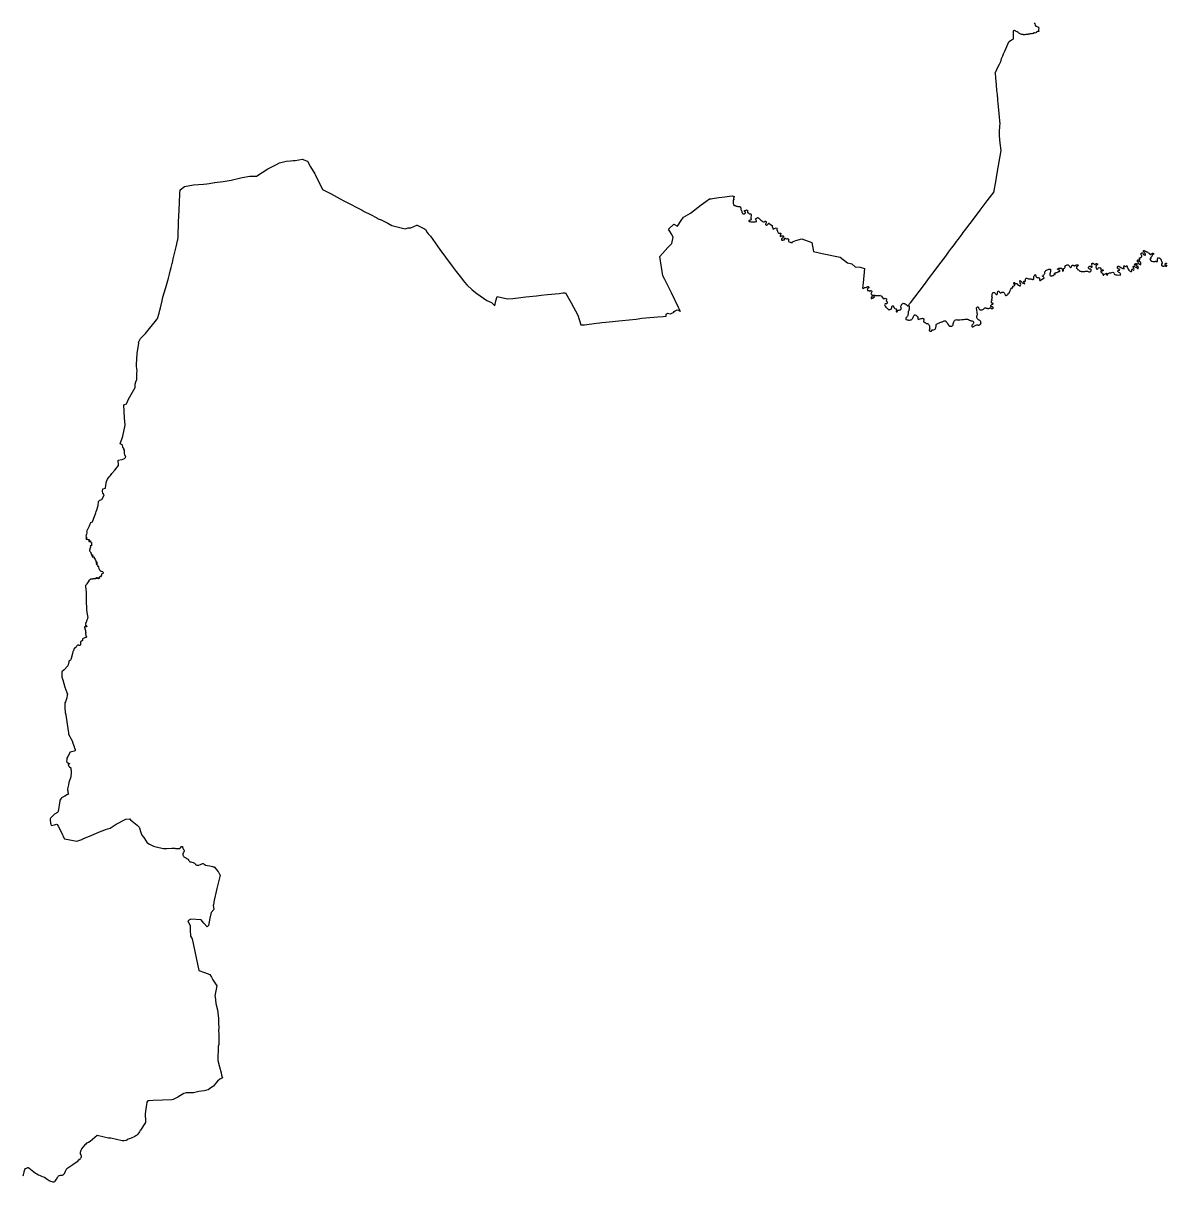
# Model space of a CAD drawing. Extents: x 293476 to 779698, y 145469 to 460400.
# Drawn here: x 613951 to 631904, y 314382 to 332576 of the extents above; entities that cross this region are included whole.
import ezdxf

# ---------------------------------------------------------------- set-up
doc = ezdxf.new("R2010")
doc.units = 0
doc.layers.add('Level 25', color=7, linetype='Continuous')

msp = doc.modelspace()

# ---------------------------------------------------------------- linework, layer by layer
at = {"layer": 'Level 25'}
for points in [[(629820, 332583), (629833, 332564), (629839, 332545), (629850, 332531), (629865, 332524), (629878, 332521), (629888, 332512), (629893, 332496), (629892, 332478), (629891, 332462), (629894, 332445), (629884, 332447), (629873, 332445), (629858, 332438), (629856, 332428), (629850, 332426), (629836, 332418), (629827, 332422), (629818, 332423), (629808, 332412), (629804, 332410), (629791, 332412), (629777, 332410), (629765, 332411), (629757, 332407), (629751, 332403), (629739, 332405), (629729, 332405), (629721, 332400), (629710, 332397), (629703, 332398), (629688, 332396), (629675, 332395), (629670, 332394), (629663, 332394), (629657, 332395), (629651, 332396), (629639, 332398), (629629, 332399), (629612, 332402), (629603, 332406), (629601, 332406), (629594, 332414), (629588, 332417), (629578, 332424), (629569, 332431), (629554, 332440), (629530, 332452), (629512, 332460), (629500, 332457), (629495, 332456), (629491, 332455), (629491, 332448), (629491, 332442), (629491, 332416), (629490, 332389), (629490, 332358), (629490, 332327), (629462, 332306), (629433, 332286), (629427, 332281), (629421, 332277), (629421, 332277), (629420, 332276), (629388, 332205), (629356, 332133), (629347, 332112), (629337, 332091), (629330, 332075), (629323, 332059), (629313, 332037), (629303, 332015), (629296, 331969), (629272, 331929), (629247, 331878), (629213, 331809), (629207, 331797), (629208, 331794), (629216, 331711), (629226, 331613), (629225, 331610), (629230, 331518), (629234, 331486), (629239, 331455), (629241, 331442), (629242, 331429), (629244, 331416), (629245, 331403), (629245, 331402), (629245, 331402), (629248, 331362), (629252, 331322), (629267, 331156), (629282, 330989), (629280, 330969), (629277, 330948), (629274, 330878), (629271, 330808), (629284, 330692), (629297, 330576), (629267, 330399), (629237, 330222), (629214, 330085), (629191, 329949), (629190, 329940), (629190, 329930), (629078, 329784), (628969, 329641), (628847, 329477), (628724, 329313), (628704, 329287), (628685, 329261), (628655, 329221), (628625, 329181), (628600, 329149), (628576, 329117), (628549, 329080), (628521, 329042), (628474, 328979), (628428, 328916), (628358, 328824), (628289, 328733), (628232, 328657), (628176, 328582), (628094, 328473), (628012, 328364), (627945, 328275), (627877, 328185), (627868, 328173), (627860, 328161), (627854, 328153), (627849, 328146), (627846, 328142)], [(616413, 329961), (616486, 330010), (616623, 330038), (616782, 330046), (616835, 330054), (616870, 330060), (616955, 330073), (616960, 330074), (617089, 330092), (617218, 330111), (617391, 330152), (617507, 330172), (617614, 330174), (617791, 330287), (617927, 330358), (617974, 330383), (618079, 330408), (618150, 330416), (618192, 330419), (618206, 330419), (618221, 330418), (618338, 330442), (618358, 330429), (618412, 330408), (618463, 330322), (618530, 330208), (618535, 330200), (618533, 330199), (618650, 329966), (618786, 329896), (618927, 329818), (618983, 329788), (619102, 329729), (619176, 329688), (619274, 329637), (619305, 329620), (619403, 329569), (619501, 329517), (619502, 329516), (619503, 329515), (619526, 329505), (619554, 329493), (619558, 329493), (619666, 329441), (619675, 329436), (619739, 329401), (619845, 329374), (619949, 329345), (619996, 329360), (620034, 329360), (620038, 329362), (620132, 329406), (620134, 329402), (620251, 329349), (620267, 329337), (620295, 329291), (620309, 329268), (620346, 329230), (620490, 329023), (620581, 328902), (620687, 328762), (620750, 328679), (620813, 328597), (620881, 328507), (620918, 328469), (620997, 328390), (621072, 328333), (621228, 328221), (621302, 328188), (621354, 328138), (621373, 328216), (621373, 328218), (621393, 328285), (621552, 328245), (621639, 328254), (621720, 328263), (621844, 328277), (622010, 328295), (622085, 328304), (622182, 328313), (622366, 328332), (622428, 328339), (622463, 328342), (622554, 328187), (622556, 328184), (622659, 327989), (622703, 327840), (622764, 327840), (622952, 327867), (623003, 327873), (623036, 327876), (623097, 327883), (623353, 327909), (623462, 327920), (623575, 327930), (623662, 327942), (623912, 327964), (623998, 327972), (624039, 327976), (624047, 327977), (624047, 327995), (624047, 328005), (624057, 328014), (624066, 328023), (624089, 328018), (624113, 328014), (624134, 328020), (624158, 328034), (624172, 328046), (624187, 328057), (624205, 328071), (624220, 328074), (624238, 328069), (624251, 328061), (624265, 328054), (624272, 328049), (624241, 328112), (624128, 328339), (624087, 328423), (624023, 328552), (623992, 328610), (623945, 328914), (624069, 329051), (624135, 329115), (624155, 329218), (624122, 329271), (624081, 329342), (624164, 329418), (624222, 329388), (624282, 329476), (624318, 329528), (624425, 329594), (624597, 329721), (624669, 329775), (624724, 329815), (624749, 329819), (624773, 329822), (624870, 329836), (624967, 329850), (625038, 329859), (625084, 329867), (625087, 329867), (625098, 329860), (625110, 329853), (625112, 329848), (625114, 329844), (625109, 329836), (625103, 329829), (625103, 329824), (625102, 329820), (625104, 329816), (625107, 329812), (625107, 329807), (625107, 329802), (625103, 329799), (625099, 329796), (625098, 329786), (625097, 329777), (625098, 329761), (625099, 329746), (625100, 329734), (625101, 329723), (625106, 329720), (625111, 329717), (625119, 329714), (625127, 329712), (625135, 329706), (625143, 329701), (625151, 329701), (625159, 329701), (625170, 329698), (625181, 329695), (625190, 329697), (625199, 329698), (625205, 329693), (625211, 329688), (625214, 329681), (625217, 329674), (625217, 329661), (625216, 329648), (625221, 329640), (625225, 329633), (625233, 329610), (625241, 329587), (625247, 329584), (625253, 329581), (625264, 329582), (625275, 329583), (625281, 329588), (625288, 329593), (625289, 329600), (625289, 329606), (625281, 329612), (625273, 329619), (625274, 329626), (625275, 329633), (625283, 329634), (625292, 329634), (625300, 329640), (625308, 329645), (625314, 329642), (625321, 329639), (625320, 329622), (625320, 329606), (625324, 329603), (625328, 329600), (625332, 329599), (625337, 329598), (625342, 329591), (625346, 329584), (625351, 329582), (625355, 329581), (625363, 329583), (625371, 329586), (625375, 329579), (625380, 329572), (625377, 329550), (625374, 329528), (625376, 329513), (625377, 329499), (625377, 329491), (625376, 329483), (625371, 329482), (625366, 329480), (625359, 329480), (625351, 329479), (625347, 329475), (625344, 329471), (625345, 329467), (625347, 329463), (625360, 329461), (625374, 329459), (625394, 329457), (625413, 329455), (625427, 329457), (625441, 329459), (625452, 329460), (625463, 329461), (625464, 329467), (625464, 329473), (625457, 329482), (625450, 329491), (625449, 329498), (625449, 329505), (625460, 329510), (625471, 329515), (625476, 329520), (625480, 329524), (625487, 329520), (625495, 329517), (625513, 329499), (625532, 329481), (625545, 329471), (625557, 329460), (625573, 329458), (625589, 329455), (625594, 329461), (625599, 329467), (625603, 329468), (625607, 329468), (625612, 329461), (625617, 329454), (625615, 329448), (625614, 329441), (625608, 329431), (625602, 329422), (625604, 329415), (625607, 329408), (625614, 329406), (625622, 329405), (625631, 329409), (625640, 329414), (625645, 329423), (625650, 329432), (625654, 329433), (625658, 329435), (625684, 329417), (625709, 329400), (625710, 329388), (625710, 329377), (625714, 329369), (625718, 329362), (625722, 329353), (625725, 329343), (625748, 329353), (625771, 329362), (625780, 329355), (625788, 329349), (625784, 329338), (625780, 329328), (625782, 329325), (625785, 329322), (625789, 329318), (625793, 329314), (625794, 329305), (625796, 329295), (625802, 329286), (625808, 329277), (625816, 329277), (625825, 329277), (625835, 329278), (625845, 329279), (625846, 329274), (625847, 329270), (625841, 329256), (625835, 329243), (625836, 329235), (625837, 329228), (625848, 329232), (625858, 329236), (625865, 329238), (625871, 329239), (625880, 329234), (625889, 329230), (625888, 329223), (625886, 329217), (625879, 329209), (625872, 329202), (625863, 329195), (625854, 329188), (625854, 329183), (625854, 329178), (625858, 329174), (625862, 329169), (625866, 329168), (625871, 329167), (625877, 329171), (625883, 329175), (625886, 329175), (625889, 329175), (625893, 329173), (625897, 329172), (625900, 329174), (625903, 329177), (625904, 329180), (625906, 329183), (625902, 329189), (625899, 329195), (625901, 329197), (625904, 329200), (625909, 329199), (625915, 329198), (625924, 329194), (625934, 329189), (625942, 329192), (625951, 329195), (625958, 329189), (625965, 329183), (625967, 329179), (625969, 329175), (625966, 329162), (625963, 329149), (625970, 329145), (625976, 329142), (625990, 329138), (626003, 329134), (626016, 329133), (626029, 329132), (626028, 329141), (626081, 329163), (626175, 329187), (626333, 329132), (626357, 328988), (626493, 328961), (626778, 328901), (626893, 328814), (626960, 328797), (627011, 328752), (627088, 328746), (627159, 328723), (627137, 328498), (627128, 328416), (627137, 328409), (627148, 328416), (627158, 328423), (627175, 328427), (627192, 328431), (627199, 328434), (627207, 328438), (627211, 328439), (627215, 328440), (627220, 328435), (627225, 328429), (627225, 328424), (627224, 328419), (627213, 328408), (627202, 328398), (627204, 328389), (627206, 328380), (627212, 328379), (627218, 328377), (627221, 328377), (627224, 328378), (627230, 328375), (627235, 328372), (627240, 328370), (627245, 328368), (627255, 328373), (627265, 328377), (627269, 328372), (627273, 328367), (627266, 328347), (627259, 328326), (627267, 328321), (627276, 328316), (627276, 328305), (627277, 328294), (627275, 328285), (627273, 328276), (627268, 328272), (627262, 328268), (627263, 328260), (627263, 328252), (627269, 328252), (627275, 328252), (627294, 328265), (627313, 328278), (627311, 328282), (627308, 328287), (627303, 328290), (627297, 328293), (627298, 328299), (627300, 328305), (627307, 328305), (627314, 328306), (627321, 328304), (627328, 328302), (627347, 328301), (627367, 328299), (627379, 328299), (627390, 328300), (627399, 328302), (627408, 328303), (627416, 328297), (627424, 328291), (627437, 328271), (627451, 328252), (627456, 328250), (627462, 328248), (627472, 328253), (627481, 328259), (627492, 328252), (627502, 328245), (627502, 328232), (627501, 328218), (627509, 328207), (627517, 328197), (627515, 328187), (627513, 328178), (627508, 328174), (627503, 328170), (627493, 328169), (627483, 328168), (627479, 328161), (627474, 328154), (627483, 328134), (627491, 328114), (627498, 328109), (627504, 328104), (627513, 328101), (627522, 328097), (627526, 328089), (627530, 328080), (627534, 328080), (627539, 328079), (627550, 328080), (627562, 328080), (627569, 328083), (627577, 328085), (627581, 328097), (627586, 328108), (627585, 328117), (627585, 328126), (627589, 328129), (627593, 328133), (627598, 328135), (627603, 328137), (627608, 328135), (627612, 328132), (627615, 328123), (627617, 328115), (627620, 328109), (627624, 328104), (627634, 328097), (627644, 328091), (627653, 328088), (627662, 328085), (627662, 328080), (627662, 328076), (627659, 328065), (627656, 328054), (627658, 328047), (627659, 328041), (627666, 328041), (627673, 328041), (627676, 328052), (627679, 328063), (627691, 328067), (627703, 328071), (627713, 328073), (627724, 328075), (627731, 328083), (627738, 328091), (627733, 328106), (627729, 328120), (627731, 328133), (627733, 328145), (627739, 328154), (627745, 328163), (627755, 328170), (627765, 328177), (627776, 328176), (627786, 328175), (627799, 328167), (627812, 328159), (627821, 328148), (627831, 328138), (627837, 328139), (627843, 328140), (627844, 328141), (627846, 328142)], [(614954, 324586), (614953, 324600), (614971, 324639), (614990, 324683), (615007, 324726), (615011, 324732), (615015, 324734), (615040, 324744), (615091, 324889), (615099, 324910), (615107, 324932), (615126, 325002), (615133, 325064), (615155, 325086), (615186, 325097), (615214, 325142), (615221, 325172), (615199, 325197), (615195, 325229), (615202, 325263), (615244, 325274), (615249, 325323), (615257, 325379), (615277, 325416), (615299, 325454), (615320, 325473), (615341, 325502), (615388, 325558), (615449, 325630), (615445, 325635), (615444, 325713), (615498, 325724), (615506, 325724), (615543, 325739), (615563, 325763), (615548, 325796), (615543, 325823), (615543, 325869), (615530, 325887), (615531, 325899), (615517, 325917), (615511, 325947), (615494, 325961), (615472, 325973), (615515, 326093), (615550, 326266), (615543, 326380), (615531, 326581), (615572, 326597), (615578, 326608), (615607, 326673), (615709, 326857), (615709, 326905), (615722, 326943), (615734, 326982), (615735, 327021), (615737, 327074), (615740, 327128), (615737, 327137), (615734, 327146), (615732, 327192), (615730, 327238), (615734, 327283), (615737, 327328), (615740, 327362), (615743, 327395), (615769, 327544), (615767, 327548), (615760, 327562), (615759, 327564), (615793, 327624), (615869, 327705), (616046, 327917), (616048, 327920), (616049, 327922), (616049, 327923), (616050, 327925), (616051, 327926), (616058, 327939), (616086, 328024), (616095, 328069), (616107, 328108), (616132, 328218), (616138, 328250), (616161, 328326), (616188, 328425), (616209, 328498), (616230, 328571), (616247, 328636), (616263, 328701), (616273, 328741), (616284, 328782), (616288, 328800), (616293, 328819), (616308, 328878), (616323, 328938), (616339, 329000), (616354, 329062), (616365, 329113), (616376, 329164), (616377, 329168), (616378, 329172), (616379, 329177), (616381, 329182), (616382, 329213), (616383, 329244), (616384, 329273), (616385, 329301), (616386, 329327), (616388, 329352), (616392, 329464), (616395, 329539), (616404, 329753), (616411, 329899), (616413, 329961)], [(627846, 328142), (627853, 328138), (627856, 328136), (627858, 328135), (627859, 328133), (627860, 328131), (627860, 328128), (627861, 328126), (627861, 328122), (627861, 328118), (627860, 328114), (627860, 328109), (627860, 328102), (627859, 328095), (627859, 328090), (627859, 328085), (627858, 328082), (627858, 328079), (627857, 328076), (627857, 328073), (627856, 328070), (627855, 328066), (627854, 328063), (627853, 328059), (627850, 328056), (627848, 328053), (627846, 328049), (627845, 328046), (627844, 328044), (627843, 328042), (627842, 328040), (627842, 328038), (627843, 328035), (627843, 328032), (627843, 328027), (627844, 328021), (627845, 328018), (627845, 328015), (627844, 328008), (627841, 327998), (627837, 327985), (627834, 327977), (627829, 327970), (627822, 327961), (627814, 327952), (627809, 327945), (627807, 327940), (627807, 327934), (627809, 327927), (627814, 327923), (627826, 327919), (627837, 327917), (627847, 327914), (627866, 327913), (627879, 327915), (627889, 327918), (627899, 327924), (627907, 327931), (627913, 327938), (627918, 327946), (627924, 327957), (627928, 327968), (627932, 327979), (627936, 327987), (627939, 327993), (627942, 327996), (627947, 327997), (627953, 327995), (627962, 327990), (627973, 327982), (627983, 327975), (627993, 327967), (627996, 327963), (627997, 327951), (627997, 327939), (627997, 327933), (627999, 327929), (628004, 327925), (628008, 327925), (628017, 327927), (628032, 327933), (628049, 327938), (628062, 327941), (628069, 327942), (628079, 327940), (628085, 327936), (628090, 327931), (628091, 327922), (628090, 327908), (628087, 327897), (628086, 327892), (628087, 327888), (628089, 327884), (628095, 327881), (628103, 327878), (628110, 327876), (628117, 327871), (628123, 327865), (628128, 327861), (628132, 327858), (628141, 327859), (628148, 327859), (628154, 327857), (628159, 327853), (628163, 327849), (628169, 327839), (628176, 327830), (628178, 327825), (628179, 327818), (628179, 327808), (628179, 327796), (628180, 327784), (628182, 327775), (628182, 327774), (628182, 327774), (628180, 327767), (628178, 327760), (628175, 327757), (628173, 327754), (628174, 327752), (628176, 327749), (628181, 327743), (628186, 327737), (628192, 327738), (628198, 327739), (628206, 327741), (628215, 327744), (628215, 327751), (628215, 327758), (628218, 327758), (628221, 327758), (628233, 327759), (628244, 327762), (628257, 327766), (628266, 327772), (628272, 327780), (628276, 327791), (628279, 327803), (628281, 327812), (628283, 327825), (628284, 327838), (628286, 327845), (628289, 327851), (628297, 327856), (628320, 327866), (628334, 327872), (628340, 327874), (628343, 327875), (628358, 327879), (628373, 327884), (628382, 327887), (628386, 327890), (628397, 327897), (628408, 327902), (628417, 327903), (628427, 327902), (628432, 327900), (628438, 327894), (628443, 327887), (628454, 327871), (628466, 327851), (628481, 327831), (628493, 327820), (628501, 327817), (628511, 327817), (628524, 327818), (628532, 327819), (628537, 327824), (628544, 327831), (628549, 327841), (628552, 327853), (628555, 327869), (628559, 327887), (628565, 327898), (628571, 327906), (628579, 327913), (628591, 327919), (628596, 327920), (628600, 327921), (628612, 327919), (628630, 327917), (628644, 327915), (628656, 327917), (628685, 327922), (628710, 327923), (628732, 327926), (628761, 327927), (628774, 327926), (628791, 327921), (628805, 327914), (628817, 327908), (628825, 327905), (628832, 327903), (628841, 327902), (628850, 327900), (628860, 327896), (628866, 327891), (628868, 327887), (628870, 327878), (628869, 327870), (628867, 327863), (628864, 327857), (628860, 327851), (628851, 327841), (628843, 327828), (628842, 327822), (628844, 327815), (628851, 327809), (628855, 327807), (628859, 327809), (628863, 327810), (628870, 327813), (628879, 327819), (628887, 327824), (628894, 327828), (628906, 327834), (628920, 327837), (628930, 327837), (628940, 327835), (628949, 327833), (628955, 327834), (628961, 327837), (628968, 327841), (628974, 327846), (628979, 327852), (628988, 327866), (628987, 327870), (628987, 327882), (628985, 327888), (628979, 327896), (628973, 327903), (628968, 327907), (628948, 327919), (628929, 327937), (628924, 327947), (628922, 327958), (628923, 327964), (628924, 327977), (628928, 327989), (628931, 327999), (628931, 328008), (628929, 328023), (628925, 328045), (628922, 328065), (628920, 328075), (628919, 328098), (628919, 328108), (628923, 328114), (628928, 328119), (628933, 328120), (628937, 328120), (628941, 328117), (628946, 328112), (628950, 328106), (628955, 328095), (628961, 328086), (628965, 328081), (628971, 328077), (628981, 328074), (628989, 328073), (628996, 328073), (629006, 328075), (629016, 328080), (629027, 328086), (629035, 328093), (629043, 328100), (629049, 328104), (629057, 328104), (629064, 328105), (629071, 328103), (629076, 328102), (629083, 328099), (629089, 328097), (629096, 328096), (629104, 328095), (629111, 328097), (629119, 328101), (629125, 328104), (629130, 328105), (629135, 328105), (629140, 328102), (629144, 328100), (629149, 328097), (629155, 328093), (629161, 328092), (629165, 328093), (629170, 328095), (629174, 328097), (629177, 328101), (629178, 328105), (629178, 328108), (629178, 328114), (629176, 328117), (629172, 328119), (629166, 328121), (629159, 328121), (629154, 328121), (629149, 328123), (629143, 328127), (629141, 328130), (629141, 328137), (629142, 328144), (629145, 328149), (629150, 328155), (629157, 328159), (629165, 328162), (629170, 328163), (629174, 328166), (629177, 328169), (629178, 328170), (629178, 328172), (629177, 328175), (629174, 328176), (629170, 328177), (629164, 328179), (629159, 328181), (629155, 328183), (629153, 328187), (629152, 328191), (629150, 328196), (629150, 328203), (629151, 328209), (629154, 328214), (629159, 328221), (629160, 328224), (629160, 328227), (629160, 328230), (629159, 328233), (629158, 328236), (629157, 328239), (629158, 328245), (629161, 328252), (629165, 328262), (629166, 328267), (629166, 328269), (629164, 328274), (629160, 328280), (629159, 328284), (629159, 328291), (629160, 328301), (629161, 328312), (629163, 328320), (629166, 328329), (629170, 328338), (629172, 328343), (629176, 328346), (629181, 328349), (629185, 328349), (629190, 328349), (629197, 328346), (629202, 328342), (629208, 328335), (629214, 328328), (629218, 328323), (629223, 328318), (629228, 328315), (629233, 328313), (629236, 328313), (629240, 328317), (629243, 328321), (629245, 328328), (629245, 328337), (629247, 328346), (629249, 328355), (629253, 328364), (629256, 328368), (629259, 328370), (629264, 328370), (629269, 328367), (629274, 328362), (629279, 328353), (629283, 328346), (629287, 328342), (629293, 328340), (629297, 328340), (629303, 328344), (629312, 328351), (629320, 328354), (629330, 328354), (629339, 328352), (629346, 328347), (629353, 328340), (629362, 328320), (629372, 328299), (629377, 328298), (629383, 328296), (629398, 328309), (629413, 328322), (629415, 328329), (629417, 328336), (629426, 328339), (629434, 328342), (629441, 328361), (629447, 328380), (629456, 328398), (629465, 328417), (629467, 328419), (629469, 328421), (629477, 328422), (629485, 328422), (629485, 328433), (629485, 328444), (629501, 328452), (629518, 328460), (629517, 328470), (629516, 328479), (629509, 328479), (629503, 328478), (629501, 328482), (629500, 328487), (629501, 328494), (629503, 328501), (629509, 328502), (629515, 328503), (629519, 328496), (629523, 328489), (629530, 328488), (629537, 328487), (629547, 328489), (629557, 328490), (629560, 328480), (629562, 328469), (629566, 328467), (629570, 328464), (629577, 328464), (629583, 328465), (629588, 328459), (629594, 328453), (629598, 328452), (629602, 328451), (629605, 328452), (629608, 328452), (629610, 328461), (629613, 328470), (629604, 328499), (629595, 328528), (629597, 328532), (629599, 328536), (629608, 328528), (629618, 328520), (629627, 328510), (629635, 328500), (629641, 328496), (629647, 328492), (629660, 328489), (629673, 328485), (629669, 328495), (629664, 328506), (629662, 328512), (629660, 328516), (629660, 328521), (629661, 328524), (629665, 328525), (629672, 328525), (629679, 328525), (629683, 328527), (629687, 328530), (629688, 328533), (629688, 328538), (629686, 328542), (629685, 328548), (629685, 328554), (629687, 328558), (629691, 328566), (629696, 328571), (629700, 328573), (629705, 328572), (629715, 328569), (629723, 328565), (629731, 328562), (629737, 328560), (629741, 328560), (629755, 328560), (629771, 328560), (629779, 328558), (629788, 328555), (629795, 328552), (629804, 328551), (629816, 328556), (629818, 328562), (629818, 328567), (629816, 328572), (629815, 328588), (629816, 328599), (629820, 328606), (629825, 328616), (629832, 328624), (629836, 328627), (629838, 328627), (629841, 328625), (629843, 328621), (629846, 328616), (629846, 328607), (629848, 328598), (629851, 328593), (629856, 328589), (629864, 328584), (629870, 328580), (629886, 328581), (629894, 328579), (629901, 328577), (629905, 328573), (629908, 328569), (629907, 328565), (629907, 328560), (629906, 328548), (629910, 328535), (629914, 328535), (629918, 328535), (629922, 328537), (629931, 328546), (629951, 328560), (629959, 328563), (629968, 328564), (629973, 328566), (629975, 328571), (629978, 328573), (629978, 328578), (629974, 328584), (629967, 328591), (629958, 328597), (629952, 328601), (629953, 328607), (629956, 328611), (629961, 328616), (629969, 328622), (629974, 328626), (629980, 328631), (629986, 328639), (629989, 328644), (629989, 328649), (629988, 328655), (629987, 328664), (629988, 328671), (629993, 328677), (629999, 328683), (630007, 328690), (630017, 328697), (630027, 328702), (630040, 328707), (630052, 328711), (630066, 328714), (630073, 328714), (630078, 328711), (630080, 328707), (630080, 328703), (630079, 328695), (630077, 328681), (630074, 328658), (630072, 328649), (630070, 328637), (630067, 328625), (630068, 328619), (630072, 328614), (630076, 328609), (630082, 328607), (630090, 328605), (630099, 328606), (630106, 328609), (630114, 328612), (630123, 328616), (630130, 328622), (630146, 328628), (630151, 328630), (630151, 328632), (630151, 328635), (630150, 328638), (630146, 328641), (630143, 328644), (630141, 328648), (630144, 328650), (630150, 328655), (630157, 328658), (630166, 328660), (630177, 328662), (630186, 328664), (630193, 328667), (630198, 328671), (630203, 328674), (630209, 328676), (630215, 328676), (630219, 328677), (630225, 328681), (630226, 328685), (630225, 328690), (630223, 328693), (630219, 328696), (630214, 328698), (630204, 328703), (630192, 328707), (630187, 328711), (630187, 328716), (630190, 328720), (630196, 328721), (630202, 328725), (630207, 328727), (630215, 328728), (630225, 328731), (630234, 328731), (630240, 328729), (630249, 328727), (630255, 328724), (630262, 328717), (630263, 328709), (630266, 328700), (630267, 328686), (630271, 328683), (630275, 328684), (630278, 328687), (630281, 328693), (630283, 328702), (630284, 328710), (630284, 328715), (630290, 328724), (630297, 328727), (630304, 328733), (630306, 328739), (630305, 328748), (630306, 328757), (630310, 328763), (630315, 328769), (630320, 328772), (630331, 328776), (630338, 328781), (630343, 328782), (630349, 328783), (630358, 328781), (630363, 328776), (630371, 328763), (630377, 328755), (630381, 328751), (630383, 328747), (630386, 328744), (630388, 328743), (630393, 328740), (630400, 328740), (630409, 328749), (630415, 328769), (630419, 328773), (630424, 328776), (630428, 328778), (630431, 328778), (630431, 328778), (630436, 328775), (630441, 328772), (630447, 328769), (630451, 328767), (630452, 328767), (630457, 328767), (630460, 328767), (630461, 328768), (630466, 328770), (630470, 328772), (630474, 328774), (630482, 328779), (630489, 328783), (630498, 328783), (630504, 328783), (630510, 328781), (630513, 328777), (630514, 328775), (630515, 328771), (630513, 328769), (630509, 328765), (630506, 328763), (630497, 328757), (630491, 328754), (630488, 328751), (630486, 328749), (630485, 328747), (630484, 328744), (630484, 328738), (630486, 328731), (630487, 328730), (630493, 328722), (630495, 328720), (630504, 328711), (630504, 328710), (630509, 328707), (630516, 328702), (630521, 328699), (630523, 328698), (630527, 328694), (630533, 328688), (630539, 328682), (630545, 328680), (630545, 328680), (630552, 328680), (630553, 328680), (630558, 328679), (630564, 328678), (630566, 328678), (630574, 328677), (630582, 328675), (630595, 328675), (630605, 328675), (630611, 328677), (630617, 328678), (630618, 328678), (630629, 328680), (630643, 328682), (630657, 328682), (630682, 328672), (630694, 328672), (630709, 328680), (630716, 328690), (630716, 328707), (630709, 328712), (630693, 328713), (630676, 328730), (630673, 328743), (630678, 328751), (630686, 328757), (630691, 328760), (630695, 328762), (630698, 328762), (630701, 328762), (630705, 328762), (630707, 328760), (630709, 328757), (630712, 328750), (630716, 328747), (630721, 328744), (630725, 328743), (630732, 328745), (630731, 328751), (630725, 328762), (630726, 328767), (630730, 328778), (630726, 328793), (630729, 328801), (630736, 328806), (630743, 328807), (630748, 328805), (630765, 328790), (630776, 328785), (630781, 328787), (630784, 328793), (630788, 328800), (630794, 328803), (630798, 328804), (630805, 328802), (630813, 328798), (630816, 328795), (630818, 328790), (630817, 328786), (630810, 328778), (630800, 328776), (630796, 328771), (630790, 328747), (630794, 328732), (630800, 328721), (630803, 328717), (630810, 328710), (630817, 328711), (630824, 328717), (630828, 328730), (630839, 328737), (630854, 328736), (630865, 328732), (630870, 328727), (630867, 328715), (630867, 328705), (630870, 328700), (630880, 328697), (630887, 328700), (630894, 328705), (630903, 328704), (630904, 328697), (630904, 328692), (630901, 328687), (630892, 328682), (630872, 328681), (630869, 328679), (630868, 328673), (630871, 328667), (630879, 328659), (630885, 328654), (630898, 328647), (630902, 328638), (630901, 328631), (630906, 328619), (630910, 328617), (630917, 328618), (630918, 328625), (630921, 328629), (630927, 328634), (630941, 328639), (630950, 328646), (630956, 328649), (630960, 328649), (630965, 328643), (630964, 328636), (630955, 328630), (630955, 328626), (630956, 328622), (630966, 328617), (630971, 328623), (630972, 328628), (630977, 328633), (630977, 328639), (630982, 328647), (631004, 328655), (631014, 328655), (631027, 328656), (631040, 328661), (631059, 328664), (631069, 328661), (631073, 328656), (631079, 328637), (631088, 328627), (631102, 328624), (631126, 328622), (631146, 328621), (631168, 328622), (631185, 328625), (631175, 328634), (631176, 328640), (631174, 328647), (631165, 328653), (631146, 328664), (631133, 328674), (631135, 328687), (631148, 328695), (631163, 328699), (631165, 328709), (631155, 328713), (631140, 328718), (631132, 328730), (631132, 328744), (631139, 328760), (631151, 328760), (631166, 328748), (631194, 328736), (631215, 328726), (631226, 328722), (631234, 328720), (631236, 328726), (631230, 328741), (631229, 328750), (631227, 328764), (631242, 328766), (631247, 328759), (631259, 328754), (631264, 328754), (631268, 328759), (631273, 328765), (631277, 328767), (631278, 328767), (631279, 328765), (631280, 328760), (631283, 328747), (631286, 328739), (631293, 328722), (631300, 328711), (631310, 328698), (631318, 328689), (631328, 328681), (631336, 328676), (631342, 328676), (631348, 328677), (631353, 328680), (631356, 328685), (631355, 328689), (631353, 328695), (631350, 328701), (631350, 328704), (631353, 328708), (631357, 328711), (631363, 328713), (631369, 328713), (631375, 328703), (631386, 328699), (631391, 328711), (631384, 328724), (631383, 328729), (631382, 328734), (631380, 328740), (631378, 328746), (631376, 328750), (631377, 328754), (631378, 328757), (631382, 328760), (631384, 328761), (631390, 328760), (631397, 328757), (631403, 328752), (631407, 328747), (631412, 328743), (631418, 328741), (631422, 328742), (631426, 328743), (631429, 328742), (631431, 328740), (631434, 328735), (631437, 328729), (631441, 328725), (631446, 328722), (631450, 328721), (631453, 328724), (631455, 328728), (631457, 328733), (631458, 328738), (631457, 328743), (631456, 328748), (631454, 328753), (631446, 328757), (631435, 328761), (631432, 328766), (631436, 328779), (631432, 328783), (631424, 328780), (631417, 328777), (631410, 328775), (631407, 328775), (631400, 328778), (631399, 328783), (631401, 328790), (631404, 328795), (631411, 328798), (631418, 328800), (631425, 328800), (631431, 328799), (631438, 328798), (631442, 328798), (631447, 328799), (631453, 328802), (631459, 328803), (631466, 328802), (631471, 328799), (631474, 328797), (631480, 328789), (631485, 328786), (631488, 328784), (631494, 328788), (631498, 328792), (631497, 328796), (631497, 328803), (631498, 328811), (631491, 328822), (631484, 328829), (631478, 328838), (631473, 328843), (631464, 328842), (631464, 328830), (631462, 328824), (631451, 328823), (631448, 328825), (631445, 328830), (631443, 328835), (631443, 328841), (631444, 328848), (631445, 328854), (631448, 328859), (631450, 328861), (631454, 328862), (631462, 328861), (631468, 328860), (631472, 328860), (631477, 328862), (631481, 328865), (631483, 328867), (631483, 328870), (631481, 328872), (631478, 328877), (631477, 328882), (631478, 328891), (631484, 328893), (631488, 328896), (631498, 328894), (631506, 328901), (631507, 328908), (631511, 328912), (631510, 328917), (631510, 328923), (631506, 328935), (631502, 328942), (631498, 328947), (631497, 328950), (631497, 328953), (631502, 328960), (631510, 328968), (631513, 328969), (631516, 328970), (631523, 328968), (631526, 328965), (631528, 328962), (631531, 328956), (631534, 328950), (631538, 328945), (631544, 328940), (631550, 328936), (631558, 328933), (631562, 328934), (631565, 328935), (631568, 328939), (631569, 328944), (631568, 328949), (631566, 328954), (631564, 328958), (631560, 328963), (631557, 328967), (631549, 328976), (631545, 328983), (631542, 328990), (631539, 328992), (631537, 328998), (631540, 329006), (631543, 329008), (631548, 329007), (631557, 329001), (631560, 328997), (631564, 328996), (631570, 328996), (631574, 328996), (631577, 328993), (631580, 328992), (631585, 328986), (631595, 328986), (631598, 328985), (631603, 328983), (631604, 328975), (631614, 328969), (631630, 328962), (631635, 328956), (631650, 328946), (631663, 328953), (631675, 328961), (631681, 328962), (631685, 328963), (631693, 328961), (631696, 328953), (631697, 328943), (631690, 328942), (631684, 328943), (631676, 328942), (631674, 328934), (631674, 328926), (631668, 328918), (631662, 328909), (631655, 328901), (631651, 328890), (631641, 328878), (631639, 328868), (631654, 328847), (631671, 328838), (631687, 328832), (631699, 328832), (631713, 328833), (631719, 328836), (631727, 328841), (631731, 328839), (631736, 328834), (631751, 328835), (631756, 328834), (631760, 328835), (631760, 328838), (631758, 328842), (631758, 328845), (631757, 328851), (631757, 328858), (631757, 328872), (631759, 328878), (631761, 328884), (631764, 328889), (631767, 328892), (631772, 328893), (631777, 328893), (631783, 328892), (631790, 328888), (631795, 328886), (631802, 328880), (631808, 328870), (631811, 328864), (631814, 328859), (631817, 328848), (631822, 328839), (631824, 328833), (631827, 328823), (631829, 328816), (631829, 328807), (631820, 328792), (631820, 328784), (631822, 328776), (631823, 328769), (631829, 328764), (631832, 328763), (631832, 328763), (631834, 328763), (631843, 328759), (631850, 328759), (631855, 328762), (631861, 328763), (631868, 328765), (631876, 328763), (631884, 328763), (631891, 328761), (631900, 328759), (631906, 328760)], [(631909, 328767), (631904, 328769), (631895, 328774), (631890, 328777), (631885, 328781), (631880, 328788), (631879, 328793), (631880, 328799), (631884, 328803), (631890, 328807), (631895, 328808), (631904, 328804)], [(614954, 324586), (614953, 324583), (614953, 324580), (614952, 324576), (614950, 324572), (614944, 324550), (614943, 324546), (614941, 324541), (614941, 324540), (614941, 324538), (614938, 324533), (614936, 324523), (614936, 324520), (614940, 324513), (614942, 324507), (614946, 324501), (614950, 324497), (614950, 324490), (614947, 324488), (614941, 324487), (614938, 324486), (614937, 324482), (614939, 324474), (614943, 324472), (614948, 324474), (614953, 324475), (614958, 324472), (614964, 324466), (614974, 324466), (614986, 324469), (614989, 324469), (614989, 324464), (614990, 324457), (614989, 324451), (614988, 324450), (614982, 324447), (614980, 324444), (614982, 324438), (614986, 324435), (614990, 324436), (614998, 324442), (615003, 324445), (615006, 324445), (615008, 324444), (615009, 324443), (615009, 324440), (615007, 324433), (615007, 324432), (615011, 324425), (615015, 324421), (615021, 324422), (615024, 324421), (615024, 324417), (615024, 324404), (615024, 324398), (615024, 324393), (615026, 324388), (615028, 324380), (615026, 324375), (615021, 324372), (615010, 324369), (615005, 324366), (615005, 324363), (615007, 324357), (615006, 324351), (615008, 324345), (615006, 324342), (615001, 324337), (615002, 324331), (614999, 324325), (614996, 324319), (614994, 324314), (614996, 324307), (614994, 324301), (614991, 324297), (614992, 324292), (614995, 324287), (614999, 324285), (615002, 324278), (615007, 324271), (615011, 324269), (615014, 324267), (615015, 324263), (615015, 324256), (615018, 324251), (615020, 324243), (615021, 324236), (615022, 324230), (615022, 324223), (615025, 324222), (615028, 324221), (615036, 324226), (615042, 324226), (615045, 324223), (615040, 324217), (615037, 324209), (615034, 324203), (615034, 324199), (615035, 324197), (615038, 324194), (615042, 324193), (615045, 324189), (615047, 324189), (615054, 324194), (615056, 324197), (615058, 324196), (615064, 324191), (615065, 324187), (615064, 324184), (615068, 324178), (615067, 324175), (615067, 324173), (615069, 324172), (615078, 324171), (615079, 324169), (615075, 324161), (615076, 324158), (615081, 324150), (615084, 324148), (615085, 324148), (615091, 324145), (615094, 324145), (615096, 324144), (615094, 324139), (615090, 324133), (615093, 324122), (615094, 324119), (615101, 324118), (615106, 324116), (615108, 324111), (615107, 324110), (615106, 324109), (615099, 324111), (615095, 324110), (615096, 324101), (615110, 324097), (615111, 324091), (615102, 324092), (615095, 324087), (615098, 324083), (615105, 324075), (615110, 324070), (615116, 324069), (615117, 324063), (615117, 324051), (615119, 324048), (615124, 324048), (615131, 324048), (615132, 324046), (615126, 324043), (615135, 324032), (615140, 324015), (615149, 323992), (615159, 323982), (615177, 323972), (615194, 323967), (615203, 323958), (615208, 323950), (615209, 323941), (615204, 323935), (615188, 323928), (615182, 323920), (615180, 323907), (615167, 323883), (615164, 323881), (615161, 323880), (615153, 323880), (615145, 323879), (615146, 323870), (615148, 323860), (615139, 323856), (615131, 323851), (615129, 323858), (615127, 323865), (615125, 323866), (615122, 323867), (615115, 323860), (615108, 323853), (615105, 323859), (615103, 323865), (615100, 323866), (615097, 323866), (615094, 323862), (615090, 323857), (615085, 323853), (615080, 323848), (615075, 323851), (615071, 323854), (615059, 323852), (615047, 323850), (615037, 323847), (615027, 323845), (615021, 323846), (615016, 323847), (615009, 323843), (615002, 323840), (614996, 323834), (614989, 323828), (614971, 323801), (614952, 323774), (614944, 323764), (614936, 323753), (614932, 323747), (614928, 323741), (614930, 323729), (614932, 323716), (614933, 323704), (614934, 323693), (614936, 323673), (614938, 323652), (614942, 323510), (614947, 323368), (614950, 323321), (614965, 323245), (614963, 323234), (614962, 323224), (614953, 323203), (614947, 323185), (614940, 323166), (614930, 323158), (614931, 323153), (614933, 323144), (614927, 323131), (614933, 323126), (614931, 323123), (614934, 323121), (614939, 323121), (614944, 323111), (614951, 323108), (614949, 323102), (614945, 323099), (614933, 323100), (614926, 323107), (614923, 323103), (614924, 323093), (614921, 323091), (614916, 323094), (614909, 323091), (614915, 323081), (614920, 323078), (614923, 323073), (614928, 323065), (614919, 323056), (614930, 323045), (614930, 323036), (614928, 323028), (614931, 323021), (614934, 323010), (614932, 322997), (614931, 322983), (614936, 322977), (614933, 322959), (614936, 322954), (614941, 322952), (614945, 322945), (614943, 322936), (614884, 322908), (614882, 322894), (614880, 322884), (614879, 322879), (614873, 322875), (614866, 322874), (614861, 322871), (614856, 322867), (614853, 322860), (614852, 322848), (614852, 322834), (614852, 322823), (614851, 322816), (614847, 322809), (614842, 322804), (614839, 322802), (614830, 322803), (614823, 322808), (614817, 322809), (614812, 322809), (614806, 322807), (614791, 322796), (614788, 322790), (614780, 322778), (614776, 322772), (614770, 322768), (614763, 322765), (614757, 322763), (614753, 322758), (614748, 322743), (614746, 322732), (614742, 322723), (614738, 322717), (614734, 322713), (614731, 322708), (614730, 322705), (614729, 322702), (614726, 322677), (614707, 322602), (614701, 322585), (614692, 322575), (614672, 322563), (614667, 322545), (614657, 322500), (614654, 322484), (614648, 322477), (614593, 322423), (614560, 322389), (614560, 322309), (614572, 322267), (614589, 322208), (614606, 322149), (614636, 322067), (614645, 322042), (614642, 322023), (614637, 321982), (614626, 321949), (614615, 321918), (614607, 321901), (614606, 321872), (614603, 321825), (614611, 321755), (614612, 321750), (614623, 321714), (614643, 321569), (614651, 321500), (614660, 321432), (614661, 321421), (614663, 321410), (614681, 321374), (614701, 321345), (614721, 321307), (614732, 321268), (614741, 321243), (614749, 321218), (614753, 321206), (614757, 321195), (614767, 321169), (614765, 321155), (614760, 321148), (614751, 321143), (614687, 321130), (614651, 321060), (614638, 321036), (614636, 321023), (614635, 321006), (614633, 320989), (614634, 320978), (614639, 320970), (614647, 320963), (614658, 320959), (614670, 320953), (614676, 320949), (614676, 320943), (614672, 320940), (614659, 320933), (614658, 320928), (614666, 320911), (614676, 320899), (614697, 320882), (614701, 320876), (614699, 320863), (614701, 320853), (614705, 320845), (614705, 320835), (614705, 320824), (614702, 320813), (614703, 320790), (614700, 320762), (614698, 320741), (614683, 320695), (614677, 320682), (614672, 320670), (614668, 320650), (614664, 320618), (614649, 320554), (614647, 320536), (614651, 320521), (614653, 320504), (614659, 320481), (614660, 320471), (614645, 320465), (614604, 320440), (614562, 320416), (614557, 320413), (614551, 320410), (614545, 320399), (614528, 320377), (614525, 320366), (614499, 320198), (614497, 320190), (614490, 320183), (614442, 320156), (614431, 320147), (614415, 320129), (614399, 320113), (614384, 320098), (614382, 320095), (614380, 320093), (614373, 320082), (614373, 320070), (614381, 320014), (614384, 319996), (614388, 319978), (614415, 319983), (614442, 319988), (614476, 319998), (614483, 319995), (614500, 319967), (614567, 319837), (614575, 319816), (614602, 319768), (614794, 319731), (614870, 319760), (614886, 319769), (615030, 319828), (615175, 319887), (615209, 319901), (615243, 319916), (615315, 319933), (615411, 319997), (615562, 320079), (615627, 320080), (615637, 320067), (615739, 319980), (615773, 319951), (615778, 319943), (615794, 319884), (615812, 319827), (615840, 319796), (615847, 319787), (615856, 319773), (615864, 319760), (615868, 319754), (615872, 319748), (615900, 319703), (615907, 319698), (615936, 319685), (615999, 319652), (616033, 319642), (616153, 319617), (616204, 319618), (616287, 319621), (616325, 319621), (616334, 319620), (616340, 319615), (616364, 319614), (616385, 319614), (616411, 319617), (616419, 319626), (616429, 319640), (616433, 319645), (616437, 319648), (616443, 319649), (616451, 319646), (616454, 319636), (616458, 319622), (616461, 319611), (616468, 319603), (616477, 319592), (616480, 319585), (616479, 319577), (616475, 319566), (616466, 319552), (616460, 319535), (616459, 319519), (616461, 319507), (616465, 319499), (616468, 319494), (616473, 319485), (616496, 319473), (616503, 319467), (616515, 319459), (616532, 319453), (616541, 319447), (616549, 319433), (616558, 319421), (616563, 319414), (616569, 319407), (616582, 319405), (616600, 319401), (616619, 319394), (616629, 319390), (616640, 319388), (616647, 319386), (616652, 319376), (616655, 319367), (616665, 319360), (616675, 319354), (616692, 319352), (616708, 319354), (616734, 319364), (616758, 319375), (616772, 319379), (616776, 319378), (616780, 319377), (616790, 319372), (616801, 319367), (616805, 319360), (616808, 319354), (616845, 319348), (616881, 319342), (616902, 319337), (616923, 319332), (616936, 319329), (616948, 319327), (616981, 319289), (617014, 319252), (617018, 319243), (617021, 319234), (617028, 319223), (617034, 319212), (617036, 319207), (617038, 319202), (617041, 319196), (616993, 318987), (616945, 318779), (616945, 318774), (616944, 318768), (616942, 318754), (616939, 318740), (616938, 318732), (616936, 318725), (616945, 318660), (616901, 318612), (616883, 318521), (616859, 318407), (616841, 318384), (616786, 318443), (616746, 318497), (616584, 318509), (616538, 318478), (616573, 318402), (616575, 318333), (616578, 318238), (616606, 318199), (616708, 317701), (616796, 317671), (616883, 317640), (616905, 317598), (616926, 317556), (616958, 317508), (616990, 317460), (616976, 317383), (616962, 317305), (616964, 317290), (616976, 317181), (617000, 317081), (617009, 317037), (617018, 316945), (617016, 316880), (617021, 316799), (617017, 316752), (617020, 316706), (617024, 316630), (617022, 316540), (617014, 316509), (617008, 316287), (617033, 316189), (617058, 316091), (617067, 316058), (617075, 316025), (617078, 316022), (617080, 316017), (617036, 315995), (617003, 315964), (616968, 315927), (616937, 315885), (616899, 315856), (616856, 315829), (616791, 315809), (616706, 315798), (616625, 315782), (616535, 315778), (616508, 315780), (616473, 315769), (616421, 315737), (616379, 315713), (616337, 315688), (616305, 315676), (616284, 315668), (615993, 315658), (615924, 315654), (615910, 315656), (615905, 315649), (615894, 315631), (615885, 315592), (615879, 315532), (615864, 315443), (615870, 315336), (615870, 315316), (615795, 315195), (615789, 315187), (615784, 315179), (615775, 315166), (615767, 315153), (615758, 315140), (615749, 315127), (615743, 315119), (615737, 315111), (615729, 315108), (615721, 315106), (615702, 315095), (615683, 315084), (615659, 315074), (615635, 315063), (615617, 315058), (615599, 315052), (615594, 315050), (615590, 315048), (615581, 315041), (615572, 315034), (615571, 315033), (615570, 315033), (615566, 315031), (615562, 315029), (615534, 315027), (615505, 315024), (615326, 315069), (615292, 315066), (615114, 315107), (615001, 315014), (614974, 315002), (614947, 314990), (614933, 314975), (614919, 314961), (614894, 314930), (614868, 314900), (614861, 314887), (614854, 314874), (614849, 314859), (614845, 314844), (614846, 314832), (614847, 314821), (614855, 314807), (614863, 314792), (614864, 314782), (614864, 314771), (614861, 314766), (614858, 314761)], [(613951, 314477), (613955, 314494), (613960, 314511), (613965, 314535), (613971, 314559), (613979, 314575), (613987, 314590), (614005, 314599), (614022, 314609), (614032, 314606), (614042, 314604), (614066, 314582), (614090, 314560), (614118, 314540), (614146, 314520), (614168, 314507), (614191, 314494), (614216, 314482), (614241, 314470), (614263, 314463), (614284, 314455), (614306, 314441), (614327, 314426), (614342, 314415), (614357, 314403), (614379, 314394), (614400, 314385), (614419, 314384), (614438, 314382), (614446, 314386), (614454, 314391), (614474, 314425), (614494, 314459), (614499, 314468), (614504, 314476), (614521, 314482), (614538, 314488), (614547, 314487), (614557, 314487), (614568, 314489), (614580, 314490), (614586, 314495), (614591, 314500), (614595, 314506), (614598, 314511), (614616, 314550), (614634, 314589), (614683, 314621), (614732, 314652), (614769, 314681), (614807, 314709), (614826, 314725), (614845, 314742), (614851, 314751), (614858, 314761)]]:
    msp.add_lwpolyline(points, dxfattribs=at)

doc.saveas('drawing.dxf')
